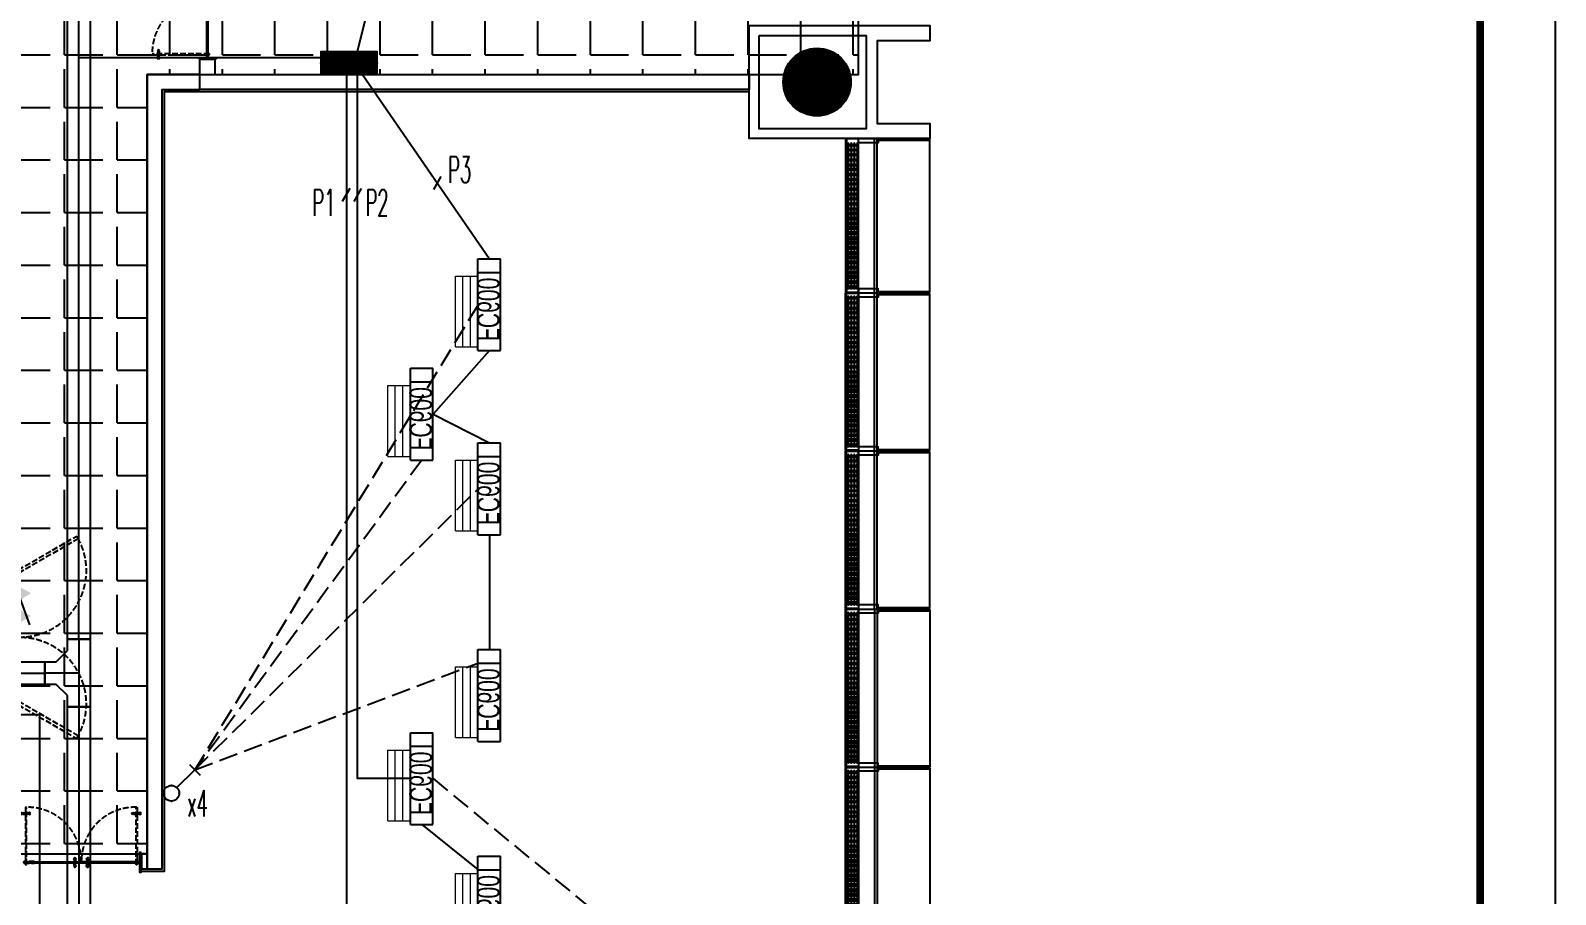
# Model space of a CAD drawing. Extents: x -284868 to 304789, y -137694 to 137894.
# Drawn here: x -52207 to -31947, y -12034 to -558 of the extents above; entities that cross this region are included whole.
import ezdxf
from ezdxf.enums import TextEntityAlignment as Align

# ---------------------------------------------------------------- set-up
doc = ezdxf.new("R2010")
doc.units = 0
doc.linetypes.add('DASH', pattern=[0.35, 0.25, -0.1])
doc.linetypes.add('DOTE', pattern=[2.42, 2, -0.2, 0.02, -0.2])
doc.layers.get('0').update_dxf_attribs({"linetype": 'CONTINUOUS'})
for name, color, linetype in [('0-墙', 4, 'CONTINUOUS'), ('0-建筑外轮廓', 8, 'CONTINUOUS'), ('0-建筑柱体', 251, 'CONTINUOUS'), ('0-消防栓(给排水)', 9, 'CONTINUOUS'), ('0-窗', 11, 'CONTINUOUS'), ('0-非设计区域', 251, 'CONTINUOUS'), ('CABLETRAY', 4, 'CONTINUOUS'), ('CABLETRAY_DOTE', 5, 'DASH'), ('EQUIP-照明', 3, 'CONTINUOUS'), ('EQUIP-箱柜', 3, 'CONTINUOUS'), ('F-地漏', 8, 'CONTINUOUS'), ('M-EQ-AC', 1, 'CONTINUOUS'), ('P-完成面', 42, 'CONTINUOUS'), ('P-门扇', 6, 'CONTINUOUS'), ('TEL_TITLE', 7, 'CONTINUOUS'), ('TEXT_照明_回路标注', 41, 'CONTINUOUS'), ('WIRE-广播线', 220, 'DOTE'), ('WIRE-照明', 130, 'CONTINUOUS')]:
    doc.layers.add(name, color=color, linetype=linetype)
doc.layers.add('M-D-AC-DF', color=2, linetype='CONTINUOUS', lineweight=20)
doc.styles.add('_TEL_DIM', font='SIMPLEX', dxfattribs={"width": 0.8, "height": 3.5, "bigfont": 'HZTXT'})
doc.styles.add('HZ_e', font='simplex.shx', dxfattribs={"width": 0.8, "bigfont": 'hztxt.shx'})
doc.styles.add('L1', font='haiwenrs.shx', dxfattribs={"width": 0.7, "bigfont": 'haiwenhz.shx'})
doc.styles.get("Standard").update_dxf_attribs({"font": 'GBENOR', "bigfont": 'GBCBIG'})

# ---------------------------------------------------------------- blocks, each defined once
blk = doc.blocks.new('_YZH')
at = {"const_width": 0.5}
blk.add_lwpolyline([(-0.25, 0, 1), (0.25, 0, 1)], format="xyb", close=True, dxfattribs=at)
at = {"color": 4}
blk.add_circle((0, 0), 0.5, dxfattribs=at)
blk = doc.blocks.new('sgASGHHHH')
at = {"xscale": 900, "yscale": 900, "zscale": 900}
blk.add_blockref('_YZH', (-83446, -903674), dxfattribs=at)
blk = doc.blocks.new('A$C3B8026B3')
for p, q in [((38450, 31455), (38450, 33395)), ((38450, 29355), (38450, 31345)), ((38450, 27255), (38450, 29245)), ((38450, 27145), (38450, 25155)), ((38450, 25045), (38450, 23055))]:
    blk.add_line(p, q)
for points in [[(38712, 33450), (38712, 33395), (38450, 33395), (38450, 33450)], [(38712, 31400), (38712, 31455), (38450, 31455), (38450, 31400)], [(38712, 31400), (38712, 31345), (38450, 31345), (38450, 31400)], [(38712, 29300), (38712, 29355), (38450, 29355), (38450, 29300)], [(38712, 29300), (38712, 29245), (38450, 29245), (38450, 29300)], [(38712, 27200), (38712, 27255), (38450, 27255), (38450, 27200)], [(38712, 27200), (38712, 27145), (38450, 27145), (38450, 27200)], [(38712, 25100), (38712, 25155), (38450, 25155), (38450, 25100)], [(38712, 25100), (38712, 25045), (38450, 25045), (38450, 25100)]]:
    blk.add_lwpolyline(points, close=True)
for points in [[(38662, 31400), (38662, 33450)], [(38700, 31400), (38700, 33450)], [(39400, 31406), (39400, 33444)], [(38662, 29300), (38662, 31400)], [(38700, 29300), (38700, 31400)], [(39400, 29306), (39400, 31394)], [(38662, 27200), (38662, 29300)], [(38700, 27200), (38700, 29300)], [(39400, 27206), (39400, 29294)], [(38662, 27200), (38662, 25100)], [(38700, 27200), (38700, 25100)], [(39400, 27194), (39400, 25106)], [(38662, 25100), (38662, 23000)], [(38700, 25100), (38700, 23000)], [(39400, 25094), (39400, 23006)]]:
    blk.add_lwpolyline(points)
at = {"elevation": 0}
for points in [[(39400, 33444), (38712, 33444), (38712, 33429), (39400, 33429)], [(39400, 31406), (38712, 31406), (38712, 31420), (39400, 31420)], [(39400, 31394), (38712, 31394), (38712, 31379), (39400, 31379)], [(39400, 29306), (38712, 29306), (38712, 29320), (39400, 29320)], [(39400, 29294), (38712, 29294), (38712, 29279), (39400, 29279)], [(39400, 27206), (38712, 27206), (38712, 27220), (39400, 27220)], [(39400, 27194), (38712, 27194), (38712, 27179), (39400, 27179)], [(39400, 25106), (38712, 25106), (38712, 25120), (39400, 25120)], [(39400, 25094), (38712, 25094), (38712, 25079), (39400, 25079)]]:
    blk.add_lwpolyline(points, dxfattribs=at)
blk = doc.blocks.new('A$C770634BF')
at = {"layer": '0-建筑外轮廓', "color": 42}
blk.add_lwpolyline([(35350, -17950), (37750, -17950), (37750, -18150), (37050, -18150), (37050, -19250), (37750, -19250), (37750, -19450), (35350, -19450)], close=True, dxfattribs=at)
at = {"layer": '0-建筑外轮廓', "color": 251}
blk.add_lwpolyline([(35480, -18080), (36900, -18080), (36900, -19320), (35480, -19320)], close=True, dxfattribs=at)
blk = doc.blocks.new('LT-BLK-20221201170113', base_point=(81437, -6379))
for p, q in [((79349, -6219, 0), (81437, -6219)), ((79349, -6221, 0), (81437, -6221))]:
    blk.add_line(p, q)
blk.add_lwpolyline([(79349, -6208), (81437, -6208), (81437, -6379), (79349, -6379)], close=True)
for points in [[(79403, -6235), (79433, -6235, -1), (79433, -6255), (79403, -6255, -0.999999)], [(79403, -6274), (79433, -6274, -1), (79433, -6294), (79403, -6294, -0.999999)], [(79468, -6235), (79498, -6235, -1), (79498, -6255), (79468, -6255, -0.999999)], [(79468, -6274), (79498, -6274, -1), (79498, -6294), (79468, -6294, -0.999999)], [(79533, -6235), (79563, -6235, -1), (79563, -6255), (79533, -6255, -0.999999)], [(79533, -6274), (79563, -6274, -1), (79563, -6294), (79533, -6294, -0.999999)], [(79598, -6235), (79628, -6235, -1), (79628, -6255), (79598, -6255, -0.999999)], [(79598, -6274), (79628, -6274, -1), (79628, -6294), (79598, -6294, -0.999999)], [(79663, -6235), (79693, -6235, -1), (79693, -6255), (79663, -6255, -0.999999)], [(79663, -6274), (79693, -6274, -1), (79693, -6294), (79663, -6294, -0.999999)], [(79728, -6235), (79758, -6235, -1), (79758, -6255), (79728, -6255, -0.999999)], [(79728, -6274), (79758, -6274, -1), (79758, -6294), (79728, -6294, -0.999999)], [(79793, -6235), (79823, -6235, -1), (79823, -6255), (79793, -6255, -0.999999)], [(79793, -6274), (79823, -6274, -1), (79823, -6294), (79793, -6294, -0.999999)], [(79858, -6235), (79888, -6235, -1), (79888, -6255), (79858, -6255, -0.999999)], [(79858, -6274), (79888, -6274, -1), (79888, -6294), (79858, -6294, -0.999999)], [(79923, -6235), (79953, -6235, -1), (79953, -6255), (79923, -6255, -0.999999)], [(79923, -6274), (79953, -6274, -1), (79953, -6294), (79923, -6294, -0.999999)], [(79988, -6235), (80018, -6235, -1), (80018, -6255), (79988, -6255, -0.999999)], [(79988, -6274), (80018, -6274, -1), (80018, -6294), (79988, -6294, -0.999999)], [(80053, -6235), (80083, -6235, -1), (80083, -6255), (80053, -6255, -0.999999)], [(80053, -6274), (80083, -6274, -1), (80083, -6294), (80053, -6294, -0.999999)], [(80118, -6235), (80148, -6235, -1), (80148, -6255), (80118, -6255, -0.999999)], [(80118, -6274), (80148, -6274, -1), (80148, -6294), (80118, -6294, -0.999999)], [(80183, -6235), (80213, -6235, -1), (80213, -6255), (80183, -6255, -0.999999)], [(80183, -6274), (80213, -6274, -1), (80213, -6294), (80183, -6294, -0.999999)], [(80248, -6235), (80278, -6235, -1), (80278, -6255), (80248, -6255, -0.999999)], [(80248, -6274), (80278, -6274, -1), (80278, -6294), (80248, -6294, -0.999999)], [(80313, -6235), (80343, -6235, -1), (80343, -6255), (80313, -6255, -0.999999)], [(80313, -6274), (80343, -6274, -1), (80343, -6294), (80313, -6294, -0.999999)], [(80408, -6235), (80378, -6235, 1), (80378, -6255), (80408, -6255, 0.999999)], [(80408, -6274), (80378, -6274, 1), (80378, -6294), (80408, -6294, 0.999999)], [(80473, -6235), (80443, -6235, 1), (80443, -6255), (80473, -6255, 0.999999)], [(80473, -6274), (80443, -6274, 1), (80443, -6294), (80473, -6294, 0.999999)], [(80538, -6235), (80508, -6235, 1), (80508, -6255), (80538, -6255, 0.999999)], [(80538, -6274), (80508, -6274, 1), (80508, -6294), (80538, -6294, 0.999999)], [(80603, -6235), (80573, -6235, 1), (80573, -6255), (80603, -6255, 0.999999)], [(80603, -6274), (80573, -6274, 1), (80573, -6294), (80603, -6294, 0.999999)], [(80668, -6235), (80638, -6235, 1), (80638, -6255), (80668, -6255, 0.999999)], [(80668, -6274), (80638, -6274, 1), (80638, -6294), (80668, -6294, 0.999999)], [(80733, -6235), (80703, -6235, 1), (80703, -6255), (80733, -6255, 0.999999)], [(80733, -6274), (80703, -6274, 1), (80703, -6294), (80733, -6294, 0.999999)], [(80798, -6235), (80768, -6235, 1), (80768, -6255), (80798, -6255, 0.999999)], [(80798, -6274), (80768, -6274, 1), (80768, -6294), (80798, -6294, 0.999999)], [(80863, -6235), (80833, -6235, 1), (80833, -6255), (80863, -6255, 0.999999)], [(80863, -6274), (80833, -6274, 1), (80833, -6294), (80863, -6294, 0.999999)], [(80928, -6235), (80898, -6235, 1), (80898, -6255), (80928, -6255, 0.999999)], [(80928, -6274), (80898, -6274, 1), (80898, -6294), (80928, -6294, 0.999999)], [(80993, -6235), (80963, -6235, 1), (80963, -6255), (80993, -6255, 0.999999)], [(80993, -6274), (80963, -6274, 1), (80963, -6294), (80993, -6294, 0.999999)], [(81058, -6235), (81028, -6235, 1), (81028, -6255), (81058, -6255, 0.999999)], [(81058, -6274), (81028, -6274, 1), (81028, -6294), (81058, -6294, 0.999999)], [(81123, -6235), (81093, -6235, 1), (81093, -6255), (81123, -6255, 0.999999)], [(81123, -6274), (81093, -6274, 1), (81093, -6294), (81123, -6294, 0.999999)], [(81188, -6235), (81158, -6235, 1), (81158, -6255), (81188, -6255, 0.999999)], [(81188, -6274), (81158, -6274, 1), (81158, -6294), (81188, -6294, 0.999999)], [(81253, -6235), (81223, -6235, 1), (81223, -6255), (81253, -6255, 0.999999)], [(81253, -6274), (81223, -6274, 1), (81223, -6294), (81253, -6294, 0.999999)], [(81318, -6235), (81288, -6235, 1), (81288, -6255), (81318, -6255, 0.999999)], [(81318, -6274), (81288, -6274, 1), (81288, -6294), (81318, -6294, 0.999999)], [(81383, -6235), (81353, -6235, 1), (81353, -6255), (81383, -6255, 0.999999)], [(81383, -6274), (81353, -6274, 1), (81353, -6294), (81383, -6294, 0.999999)], [(79403, -6314), (79433, -6314, -1), (79433, -6334), (79403, -6334, -0.999999)], [(79403, -6353), (79433, -6353, -1), (79433, -6373), (79403, -6373, -0.999999)], [(79468, -6314), (79498, -6314, -1), (79498, -6334), (79468, -6334, -0.999999)], [(79468, -6353), (79498, -6353, -1), (79498, -6373), (79468, -6373, -0.999999)], [(79533, -6314), (79563, -6314, -1), (79563, -6334), (79533, -6334, -0.999999)], [(79533, -6353), (79563, -6353, -1), (79563, -6373), (79533, -6373, -0.999999)], [(79598, -6314), (79628, -6314, -1), (79628, -6334), (79598, -6334, -0.999999)], [(79598, -6353), (79628, -6353, -1), (79628, -6373), (79598, -6373, -0.999999)], [(79663, -6314), (79693, -6314, -1), (79693, -6334), (79663, -6334, -0.999999)], [(79663, -6353), (79693, -6353, -1), (79693, -6373), (79663, -6373, -0.999999)], [(79728, -6314), (79758, -6314, -1), (79758, -6334), (79728, -6334, -0.999999)], [(79728, -6353), (79758, -6353, -1), (79758, -6373), (79728, -6373, -0.999999)], [(79793, -6314), (79823, -6314, -1), (79823, -6334), (79793, -6334, -0.999999)], [(79793, -6353), (79823, -6353, -1), (79823, -6373), (79793, -6373, -0.999999)], [(79858, -6314), (79888, -6314, -1), (79888, -6334), (79858, -6334, -0.999999)], [(79858, -6353), (79888, -6353, -1), (79888, -6373), (79858, -6373, -0.999999)], [(79923, -6314), (79953, -6314, -1), (79953, -6334), (79923, -6334, -0.999999)], [(79923, -6353), (79953, -6353, -1), (79953, -6373), (79923, -6373, -0.999999)], [(79988, -6314), (80018, -6314, -1), (80018, -6334), (79988, -6334, -0.999999)], [(79988, -6353), (80018, -6353, -1), (80018, -6373), (79988, -6373, -0.999999)], [(80053, -6314), (80083, -6314, -1), (80083, -6334), (80053, -6334, -0.999999)], [(80053, -6353), (80083, -6353, -1), (80083, -6373), (80053, -6373, -0.999999)], [(80118, -6314), (80148, -6314, -1), (80148, -6334), (80118, -6334, -0.999999)], [(80118, -6353), (80148, -6353, -1), (80148, -6373), (80118, -6373, -0.999999)], [(80183, -6314), (80213, -6314, -1), (80213, -6334), (80183, -6334, -0.999999)], [(80183, -6353), (80213, -6353, -1), (80213, -6373), (80183, -6373, -0.999999)], [(80248, -6314), (80278, -6314, -1), (80278, -6334), (80248, -6334, -0.999999)], [(80248, -6353), (80278, -6353, -1), (80278, -6373), (80248, -6373, -0.999999)], [(80313, -6314), (80343, -6314, -1), (80343, -6334), (80313, -6334, -0.999999)], [(80313, -6353), (80343, -6353, -1), (80343, -6373), (80313, -6373, -0.999999)], [(80408, -6314), (80378, -6314, 1), (80378, -6334), (80408, -6334, 0.999999)], [(80408, -6353), (80378, -6353, 1), (80378, -6373), (80408, -6373, 0.999999)], [(80473, -6314), (80443, -6314, 1), (80443, -6334), (80473, -6334, 0.999999)], [(80473, -6353), (80443, -6353, 1), (80443, -6373), (80473, -6373, 0.999999)], [(80538, -6314), (80508, -6314, 1), (80508, -6334), (80538, -6334, 0.999999)], [(80538, -6353), (80508, -6353, 1), (80508, -6373), (80538, -6373, 0.999999)], [(80603, -6314), (80573, -6314, 1), (80573, -6334), (80603, -6334, 0.999999)], [(80603, -6353), (80573, -6353, 1), (80573, -6373), (80603, -6373, 0.999999)], [(80668, -6314), (80638, -6314, 1), (80638, -6334), (80668, -6334, 0.999999)], [(80668, -6353), (80638, -6353, 1), (80638, -6373), (80668, -6373, 0.999999)], [(80733, -6314), (80703, -6314, 1), (80703, -6334), (80733, -6334, 0.999999)], [(80733, -6353), (80703, -6353, 1), (80703, -6373), (80733, -6373, 0.999999)], [(80798, -6314), (80768, -6314, 1), (80768, -6334), (80798, -6334, 0.999999)], [(80798, -6353), (80768, -6353, 1), (80768, -6373), (80798, -6373, 0.999999)], [(80863, -6314), (80833, -6314, 1), (80833, -6334), (80863, -6334, 0.999999)], [(80863, -6353), (80833, -6353, 1), (80833, -6373), (80863, -6373, 0.999999)], [(80928, -6314), (80898, -6314, 1), (80898, -6334), (80928, -6334, 0.999999)], [(80928, -6353), (80898, -6353, 1), (80898, -6373), (80928, -6373, 0.999999)], [(80993, -6314), (80963, -6314, 1), (80963, -6334), (80993, -6334, 0.999999)], [(80993, -6353), (80963, -6353, 1), (80963, -6373), (80993, -6373, 0.999999)], [(81058, -6314), (81028, -6314, 1), (81028, -6334), (81058, -6334, 0.999999)], [(81058, -6353), (81028, -6353, 1), (81028, -6373), (81058, -6373, 0.999999)], [(81123, -6314), (81093, -6314, 1), (81093, -6334), (81123, -6334, 0.999999)], [(81123, -6353), (81093, -6353, 1), (81093, -6373), (81123, -6373, 0.999999)], [(81188, -6314), (81158, -6314, 1), (81158, -6334), (81188, -6334, 0.999999)], [(81188, -6353), (81158, -6353, 1), (81158, -6373), (81188, -6373, 0.999999)], [(81253, -6314), (81223, -6314, 1), (81223, -6334), (81253, -6334, 0.999999)], [(81253, -6353), (81223, -6353, 1), (81223, -6373), (81253, -6373, 0.999999)], [(81318, -6314), (81288, -6314, 1), (81288, -6334), (81318, -6334, 0.999999)], [(81318, -6353), (81288, -6353, 1), (81288, -6373), (81318, -6373, 0.999999)], [(81383, -6314), (81353, -6314, 1), (81353, -6334), (81383, -6334, 0.999999)], [(81383, -6353), (81353, -6353, 1), (81353, -6373), (81383, -6373, 0.999999)]]:
    blk.add_lwpolyline(points, format="xyb", close=True)
blk = doc.blocks.new('A$C678165FB')
for p, q in [((540, 31794, 0), (540, 29756)), ((543, 31794, 0), (543, 29756))]:
    blk.add_line(p, q)
blk.add_lwpolyline([(530, 19300), (530, 31800)])
blk.add_lwpolyline([(530, 31794), (530, 29756), (700, 29756), (700, 31794)], close=True)
for points in [[(557, 31725), (557, 31695, 1), (577, 31695), (577, 31725, 0.999999)], [(557, 31660), (557, 31630, 1), (577, 31630), (577, 31660, 0.999999)], [(557, 31595), (557, 31565, 1), (577, 31565), (577, 31595, 0.999999)], [(596, 31725), (596, 31695, 1), (616, 31695), (616, 31725, 0.999999)], [(596, 31660), (596, 31630, 1), (616, 31630), (616, 31660, 0.999999)], [(596, 31595), (596, 31565, 1), (616, 31565), (616, 31595, 0.999999)], [(636, 31725), (636, 31695, 1), (656, 31695), (656, 31725, 0.999999)], [(636, 31660), (636, 31630, 1), (656, 31630), (656, 31660, 0.999999)], [(636, 31595), (636, 31565, 1), (656, 31565), (656, 31595, 0.999999)], [(675, 31725), (675, 31695, 1), (695, 31695), (695, 31725, 0.999999)], [(675, 31660), (675, 31630, 1), (695, 31630), (695, 31660, 0.999999)], [(675, 31595), (675, 31565, 1), (695, 31565), (695, 31595, 0.999999)], [(557, 31530), (557, 31500, 1), (577, 31500), (577, 31530, 0.999999)], [(557, 31465), (557, 31435, 1), (577, 31435), (577, 31465, 0.999999)], [(557, 31400), (557, 31370, 1), (577, 31370), (577, 31400, 0.999999)], [(596, 31530), (596, 31500, 1), (616, 31500), (616, 31530, 0.999999)], [(596, 31465), (596, 31435, 1), (616, 31435), (616, 31465, 0.999999)], [(596, 31400), (596, 31370, 1), (616, 31370), (616, 31400, 0.999999)], [(636, 31530), (636, 31500, 1), (656, 31500), (656, 31530, 0.999999)], [(636, 31465), (636, 31435, 1), (656, 31435), (656, 31465, 0.999999)], [(636, 31400), (636, 31370, 1), (656, 31370), (656, 31400, 0.999999)], [(675, 31530), (675, 31500, 1), (695, 31500), (695, 31530, 0.999999)], [(675, 31465), (675, 31435, 1), (695, 31435), (695, 31465, 0.999999)], [(675, 31400), (675, 31370, 1), (695, 31370), (695, 31400, 0.999999)], [(557, 31335), (557, 31305, 1), (577, 31305), (577, 31335, 0.999999)], [(557, 31270), (557, 31240, 1), (577, 31240), (577, 31270, 0.999999)], [(557, 31205), (557, 31175, 1), (577, 31175), (577, 31205, 0.999999)], [(596, 31335), (596, 31305, 1), (616, 31305), (616, 31335, 0.999999)], [(596, 31270), (596, 31240, 1), (616, 31240), (616, 31270, 0.999999)], [(596, 31205), (596, 31175, 1), (616, 31175), (616, 31205, 0.999999)], [(636, 31335), (636, 31305, 1), (656, 31305), (656, 31335, 0.999999)], [(636, 31270), (636, 31240, 1), (656, 31240), (656, 31270, 0.999999)], [(636, 31205), (636, 31175, 1), (656, 31175), (656, 31205, 0.999999)], [(675, 31335), (675, 31305, 1), (695, 31305), (695, 31335, 0.999999)], [(675, 31270), (675, 31240, 1), (695, 31240), (695, 31270, 0.999999)], [(675, 31205), (675, 31175, 1), (695, 31175), (695, 31205, 0.999999)], [(557, 31140), (557, 31110, 1), (577, 31110), (577, 31140, 0.999999)], [(557, 31075), (557, 31045, 1), (577, 31045), (577, 31075, 0.999999)], [(557, 31010), (557, 30980, 1), (577, 30980), (577, 31010, 0.999999)], [(596, 31140), (596, 31110, 1), (616, 31110), (616, 31140, 0.999999)], [(596, 31075), (596, 31045, 1), (616, 31045), (616, 31075, 0.999999)], [(596, 31010), (596, 30980, 1), (616, 30980), (616, 31010, 0.999999)], [(636, 31140), (636, 31110, 1), (656, 31110), (656, 31140, 0.999999)], [(636, 31075), (636, 31045, 1), (656, 31045), (656, 31075, 0.999999)], [(636, 31010), (636, 30980, 1), (656, 30980), (656, 31010, 0.999999)], [(675, 31140), (675, 31110, 1), (695, 31110), (695, 31140, 0.999999)], [(675, 31075), (675, 31045, 1), (695, 31045), (695, 31075, 0.999999)], [(675, 31010), (675, 30980, 1), (695, 30980), (695, 31010, 0.999999)], [(557, 30945), (557, 30915, 1), (577, 30915), (577, 30945, 0.999999)], [(557, 30880), (557, 30850, 1), (577, 30850), (577, 30880, 0.999999)], [(557, 30785), (557, 30815, -1), (577, 30815), (577, 30785, -0.999999)], [(596, 30945), (596, 30915, 1), (616, 30915), (616, 30945, 0.999999)], [(596, 30880), (596, 30850, 1), (616, 30850), (616, 30880, 0.999999)], [(596, 30785), (596, 30815, -1), (616, 30815), (616, 30785, -0.999999)], [(636, 30945), (636, 30915, 1), (656, 30915), (656, 30945, 0.999999)], [(636, 30880), (636, 30850, 1), (656, 30850), (656, 30880, 0.999999)], [(636, 30785), (636, 30815, -1), (656, 30815), (656, 30785, -0.999999)], [(675, 30945), (675, 30915, 1), (695, 30915), (695, 30945, 0.999999)], [(675, 30880), (675, 30850, 1), (695, 30850), (695, 30880, 0.999999)], [(675, 30785), (675, 30815, -1), (695, 30815), (695, 30785, -0.999999)], [(557, 30720), (557, 30750, -1), (577, 30750), (577, 30720, -0.999999)], [(557, 30655), (557, 30685, -1), (577, 30685), (577, 30655, -0.999999)], [(557, 30590), (557, 30620, -1), (577, 30620), (577, 30590, -0.999999)], [(596, 30720), (596, 30750, -1), (616, 30750), (616, 30720, -0.999999)], [(596, 30655), (596, 30685, -1), (616, 30685), (616, 30655, -0.999999)], [(596, 30590), (596, 30620, -1), (616, 30620), (616, 30590, -0.999999)], [(636, 30720), (636, 30750, -1), (656, 30750), (656, 30720, -0.999999)], [(636, 30655), (636, 30685, -1), (656, 30685), (656, 30655, -0.999999)], [(636, 30590), (636, 30620, -1), (656, 30620), (656, 30590, -0.999999)], [(675, 30720), (675, 30750, -1), (695, 30750), (695, 30720, -0.999999)], [(675, 30655), (675, 30685, -1), (695, 30685), (695, 30655, -0.999999)], [(675, 30590), (675, 30620, -1), (695, 30620), (695, 30590, -0.999999)], [(557, 30525), (557, 30555, -1), (577, 30555), (577, 30525, -0.999999)], [(557, 30460), (557, 30490, -1), (577, 30490), (577, 30460, -0.999999)], [(557, 30395), (557, 30425, -1), (577, 30425), (577, 30395, -0.999999)], [(596, 30525), (596, 30555, -1), (616, 30555), (616, 30525, -0.999999)], [(596, 30460), (596, 30490, -1), (616, 30490), (616, 30460, -0.999999)], [(596, 30395), (596, 30425, -1), (616, 30425), (616, 30395, -0.999999)], [(636, 30525), (636, 30555, -1), (656, 30555), (656, 30525, -0.999999)], [(636, 30460), (636, 30490, -1), (656, 30490), (656, 30460, -0.999999)], [(636, 30395), (636, 30425, -1), (656, 30425), (656, 30395, -0.999999)], [(675, 30525), (675, 30555, -1), (695, 30555), (695, 30525, -0.999999)], [(675, 30460), (675, 30490, -1), (695, 30490), (695, 30460, -0.999999)], [(675, 30395), (675, 30425, -1), (695, 30425), (695, 30395, -0.999999)], [(557, 30330), (557, 30360, -1), (577, 30360), (577, 30330, -0.999999)], [(557, 30265), (557, 30295, -1), (577, 30295), (577, 30265, -0.999999)], [(557, 30200), (557, 30230, -1), (577, 30230), (577, 30200, -0.999999)], [(596, 30330), (596, 30360, -1), (616, 30360), (616, 30330, -0.999999)], [(596, 30265), (596, 30295, -1), (616, 30295), (616, 30265, -0.999999)], [(596, 30200), (596, 30230, -1), (616, 30230), (616, 30200, -0.999999)], [(636, 30330), (636, 30360, -1), (656, 30360), (656, 30330, -0.999999)], [(636, 30265), (636, 30295, -1), (656, 30295), (656, 30265, -0.999999)], [(636, 30200), (636, 30230, -1), (656, 30230), (656, 30200, -0.999999)], [(675, 30330), (675, 30360, -1), (695, 30360), (695, 30330, -0.999999)], [(675, 30265), (675, 30295, -1), (695, 30295), (695, 30265, -0.999999)], [(675, 30200), (675, 30230, -1), (695, 30230), (695, 30200, -0.999999)], [(557, 30135), (557, 30165, -1), (577, 30165), (577, 30135, -0.999999)], [(557, 30070), (557, 30100, -1), (577, 30100), (577, 30070, -0.999999)], [(557, 30005), (557, 30035, -1), (577, 30035), (577, 30005, -0.999999)], [(596, 30135), (596, 30165, -1), (616, 30165), (616, 30135, -0.999999)], [(596, 30070), (596, 30100, -1), (616, 30100), (616, 30070, -0.999999)], [(596, 30005), (596, 30035, -1), (616, 30035), (616, 30005, -0.999999)], [(636, 30135), (636, 30165, -1), (656, 30165), (656, 30135, -0.999999)], [(636, 30070), (636, 30100, -1), (656, 30100), (656, 30070, -0.999999)], [(636, 30005), (636, 30035, -1), (656, 30035), (656, 30005, -0.999999)], [(675, 30135), (675, 30165, -1), (695, 30165), (695, 30135, -0.999999)], [(675, 30070), (675, 30100, -1), (695, 30100), (695, 30070, -0.999999)], [(675, 30005), (675, 30035, -1), (695, 30035), (695, 30005, -0.999999)], [(557, 29940), (557, 29970, -1), (577, 29970), (577, 29940, -0.999999)], [(557, 29875), (557, 29905, -1), (577, 29905), (577, 29875, -0.999999)], [(557, 29810), (557, 29840, -1), (577, 29840), (577, 29810, -0.999999)], [(596, 29940), (596, 29970, -1), (616, 29970), (616, 29940, -0.999999)], [(596, 29875), (596, 29905, -1), (616, 29905), (616, 29875, -0.999999)], [(596, 29810), (596, 29840, -1), (616, 29840), (616, 29810, -0.999999)], [(636, 29940), (636, 29970, -1), (656, 29970), (656, 29940, -0.999999)], [(636, 29875), (636, 29905, -1), (656, 29905), (656, 29875, -0.999999)], [(636, 29810), (636, 29840, -1), (656, 29840), (656, 29810, -0.999999)], [(675, 29940), (675, 29970, -1), (695, 29970), (695, 29940, -0.999999)], [(675, 29875), (675, 29905, -1), (695, 29905), (695, 29875, -0.999999)], [(675, 29810), (675, 29840, -1), (695, 29840), (695, 29810, -0.999999)]]:
    blk.add_lwpolyline(points, format="xyb", close=True)
at = {"rotation": 90}
for p in [(700, 29744), (700, 27644), (700, 25544), (700, 23444)]:
    blk.add_blockref('LT-BLK-20221201170113', p, dxfattribs=at)
blk = doc.blocks.new('A$C5B4E3DF6')
for p, q in [((0, 240), (-659, 477)), ((-700, 0), (-700, 240)), ((0, 0), (-700, 240)), ((-700, 240), (0, 240)), ((0, 240), (0, 0)), ((0, 0), (-700, 0))]:
    blk.add_line(p, q)
for points in [[(-700, 240), (-541, 498), (-398, 240)], [(-398, 240), (-239, 498), (-96, 240)], [(-700, 0), (-700, 240), (0, 0)]]:
    blk.add_solid(points)
blk = doc.blocks.new('A$C3F6147FC')
at = {"xscale": -1, "rotation": 270}
blk.add_blockref('A$C5B4E3DF6', (14660, 7600), dxfattribs=at)
blk = doc.blocks.new('A$C7B347943')
at = {"layer": 'P-门扇', "color": 251, "linetype": 'DASH', "ltscale": 300}
for p, q in [((-10, 0), (10, 0)), ((0, -10), (0, 10))]:
    blk.add_line(p, q, dxfattribs=at)
blk.add_lwpolyline([(114, -12), (114, 12), (-30, 12), (-30, -12)], close=True, dxfattribs=at)
at = {"layer": 'P-门扇', "color": 6, "linetype": 'DASH', "ltscale": 300}
blk.add_circle((0, 0), 6, dxfattribs=at)
blk = doc.blocks.new('A$C21f4e1ae')
at = {"layer": 'P-门扇', "color": 251, "linetype": 'DASH', "ltscale": 300}
for p, q in [((-775, 1), (-775, -34)), ((-755, 1), (-755, -34)), ((-775, -81), (-775, -46)), ((-755, -81), (-755, -46)), ((-775, -1469), (-775, -1504)), ((-775, -1551), (-775, -1516)), ((-755, -1469), (-755, -1504)), ((-755, -1551), (-755, -1516))]:
    blk.add_line(p, q, dxfattribs=at)
at = {"layer": 'P-门扇', "color": 8}
for p, q in [((-120, -10), (-120, -773)), ((-110, -10), (-110, -773)), ((-120, -1540), (-120, -778)), ((-110, -1540), (-110, -778))]:
    blk.add_line(p, q, dxfattribs=at)
at = {"layer": 'P-门扇', "color": 251}
for p, q in [((-156, -680), (-121, -680)), ((-156, -700), (-121, -700)), ((-74, -680), (-109, -680)), ((-74, -700), (-109, -700)), ((-156, -850), (-121, -850)), ((-156, -870), (-121, -870)), ((-74, -850), (-109, -850)), ((-74, -870), (-109, -870))]:
    blk.add_line(p, q, dxfattribs=at)
at = {"layer": 'P-门扇', "color": 251, "linetype": 'DASH', "ltscale": 300}
for points in [[(-748, 8), (-765, 26), (-783, 8), (-765, -9)], [(-752, 8), (-765, 22), (-779, 8), (-765, -5)], [(-848, -35), (-846, -34), (-86, -34), (-85, -35), (-85, -45), (-86, -46), (-846, -46), (-848, -45)], [(-748, -89), (-765, -106), (-783, -89), (-765, -71)], [(-752, -89), (-765, -102), (-779, -89), (-765, -75)], [(-848, -1515), (-846, -1516), (-86, -1516), (-85, -1515), (-85, -1505), (-86, -1504), (-846, -1504), (-848, -1505)], [(-748, -1461), (-765, -1444), (-783, -1461), (-765, -1479)], [(-748, -1558), (-765, -1576), (-783, -1558), (-765, -1541)], [(-752, -1461), (-765, -1448), (-779, -1461), (-765, -1475)], [(-752, -1558), (-765, -1572), (-779, -1558), (-765, -1545)]]:
    blk.add_lwpolyline(points, close=True, dxfattribs=at)
at = {"layer": 'P-门扇'}
for points in [[(-110, -773), (-109, -772), (-109, -11), (-110, -10), (-120, -10), (-121, -11), (-121, -772), (-120, -773)], [(-110, -778), (-109, -779), (-109, -1539), (-110, -1540), (-120, -1540), (-121, -1539), (-121, -779), (-120, -778)]]:
    blk.add_lwpolyline(points, close=True, dxfattribs=at)
at = {"layer": 'P-门扇', "color": 251}
for points in [[(-164, -673), (-181, -690), (-164, -708), (-146, -690)], [(-164, -677), (-177, -690), (-164, -704), (-150, -690)], [(-66, -673), (-49, -690), (-66, -708), (-84, -690)], [(-66, -677), (-53, -690), (-66, -704), (-80, -690)], [(-164, -877), (-181, -860), (-164, -842), (-146, -860)], [(-164, -873), (-177, -860), (-164, -846), (-150, -860)], [(-66, -877), (-49, -860), (-66, -842), (-84, -860)], [(-66, -873), (-53, -860), (-66, -846), (-80, -860)]]:
    blk.add_lwpolyline(points, close=True, dxfattribs=at)
at = {"layer": 'P-门扇', "color": 251, "linetype": 'DASH', "ltscale": 300}
for centre, start, end in [((-134, -59), 178.681, 271.319), ((-134, -1491), 88.681, 181.319)]:
    blk.add_arc(centre, 714, start, end, dxfattribs=at)
at = {"layer": 'P-门扇', "extrusion": (0, 0, -1), "zscale": -1, "rotation": 270}
blk.add_blockref('A$C7B347943', (115, -40), dxfattribs=at)
at = {"layer": 'P-门扇', "rotation": 90.00000000000001}
blk.add_blockref('A$C7B347943', (-115, -1510), dxfattribs=at)
blk = doc.blocks.new('A$C2652ee14')
at = {"layer": 'P-完成面'}
for p, q in [((-200, 1600), (-200, 1595)), ((0, 1600), (0, 1595)), ((-200, 0), (-200, 5)), ((0, 0), (0, 5))]:
    blk.add_line(p, q, dxfattribs=at)
for points in [[(-215, 1595), (-215, 1575), (15, 1575), (15, 1595)], [(-215, 5), (-215, 25), (15, 25), (15, 5)]]:
    blk.add_lwpolyline(points, close=True, dxfattribs=at)
blk = doc.blocks.new('*X428')
at = {"color": 0}
for p, q in [((-250, 33), (-83, 200)), ((-250, 68), (-118, 200)), ((-250, 104), (-154, 200)), ((-250, 139), (-189, 200)), ((-250, 174), (-224, 200)), ((-247, 0), (-47, 200)), ((-212, 0), (-12, 200)), ((-177, 0), (23, 200)), ((-141, 0), (59, 200)), ((-106, 0), (94, 200)), ((-71, 0), (129, 200)), ((-35, 0), (165, 200)), ((0, 0), (200, 200)), ((35, 0), (235, 200)), ((71, 0), (250, 179)), ((106, 0), (250, 144)), ((141, 0), (250, 109)), ((177, 0), (250, 73)), ((212, 0), (250, 38)), ((247, 0), (250, 3))]:
    blk.add_line(p, q, dxfattribs=at)
blk = doc.blocks.new('$equip$00002943')
for p, q in [((-0.75, 0.6), (-0.75, 0)), ((0.75, 0.6), (-0.75, 0.6)), ((0.75, 0), (0.75, 0.6)), ((-0.75, 0), (0.75, 0))]:
    blk.add_line(p, q)
for points, const_width in [([(-0.75, 0.3), (0.75, 0.3)], 0.6), ([(-0.75, 0.6), (-0.75, 0), (0.75, 0), (0.75, 0.6), (-0.75, 0.6), (-0.75, 0)], 0.04)]:
    blk.add_lwpolyline(points, dxfattribs=dict(const_width=const_width))
for p in [(0, 0.6), (-0.75, 0.3), (0, 0), (0.75, 0.3)]:
    blk.add_point(p)
at = {"xscale": 0.00300000000061118, "yscale": 0.00300000000061118, "zscale": 0.00300000000061118}
blk.add_blockref('*X428', (0, 0), dxfattribs=at)
at = {"color": 7, "style": '_TEL_DIM', "flags": 1}
for tag in ['A', 'REMARK']:
    blk.add_attdef(tag, text='', height=0.00002, dxfattribs=at).set_placement((0, 0), align=Align.MIDDLE_CENTER)
blk = doc.blocks.new('A$C4DBE3E00')
at = {"layer": 'CABLETRAY'}
for p, q in [((-7723, 17916), (-7723, 18516)), ((-7723, 18516), (-7123, 18516)), ((-7123, 18216), (-7123, 18516)), ((-7123, 18516), (8943, 18516)), ((-7123, 18516), (-7123, 18216)), ((8943, 18516), (8943, 18216)), ((8943, 18516), (9543, 18516)), ((8943, 18216), (8943, 18516)), ((9543, 18516), (9543, 17916)), ((-7273, 18216), (-7423, 18066)), ((-7423, 18066), (-7423, 17916)), ((-7123, 18216), (-7273, 18216)), ((8943, 18216), (-7123, 18216)), ((9093, 18216), (8943, 18216)), ((9243, 18066), (9093, 18216)), ((9243, 17916), (9243, 18066)), ((-7423, 17916), (-7723, 17916)), ((-7723, -1375), (-7723, 17916)), ((-7723, 17916), (-7423, 17916)), ((-7423, 17916), (-7423, -1375)), ((9243, 17916), (9543, 17916)), ((9243, 2750), (9243, 17916)), ((9543, 17916), (9243, 17916)), ((9543, 17916), (9543, 2750)), ((9543, 2750), (9243, 2750)), ((9243, 2600), (9243, 2750)), ((9243, 2750), (9543, 2750)), ((9543, 2750), (9543, 1850)), ((8400, 2450), (8943, 2450)), ((8943, 2450), (8943, 2150)), ((8943, 2150), (8943, 2450)), ((8943, 2450), (9093, 2450)), ((9093, 2450), (9243, 2600)), ((8943, 2150), (8400, 2150)), ((9093, 2150), (8943, 2150)), ((9243, 2000), (9093, 2150)), ((9243, 1850), (9243, 2000)), ((9543, 1850), (9243, 1850)), ((9243, -1375), (9243, 1850)), ((9243, 1850), (9543, 1850)), ((9543, 1850), (9543, -1375)), ((-7723, -1975), (-7723, -1375)), ((-7723, -1375), (-7423, -1375)), ((-7423, -1375), (-7723, -1375)), ((-7423, -1375), (-7423, -1525)), ((9243, -1375), (9243, -1525)), ((9543, -1975), (9543, -1375)), ((-7423, -1525), (-7273, -1675)), ((9243, -1525), (9093, -1675)), ((-7273, -1675), (-7123, -1675)), ((-7123, -1975), (-7123, -1675)), ((-7123, -1675), (8943, -1675)), ((-7123, -1675), (-7123, -1975)), ((8943, -1675), (8943, -1975)), ((9093, -1675), (8943, -1675)), ((8943, -1675), (8943, -1975)), ((-7123, -1975), (-7723, -1975)), ((8943, -1975), (-7123, -1975)), ((8943, -1975), (9543, -1975))]:
    blk.add_line(p, q, dxfattribs=at)
at = {"layer": 'CABLETRAY_DOTE'}
for p, q in [((-7573, 17916), (-7573, 18366)), ((-7573, 18366), (-7123, 18366)), ((8943, 18366), (-7123, 18366)), ((8943, 18366), (9393, 18366)), ((9393, 18366), (9393, 17916)), ((-7573, 17916), (-7573, -1375)), ((9393, 2750), (9393, 17916)), ((9393, 2750), (9393, 1850)), ((8400, 2300), (8943, 2300)), ((9393, 2300), (8943, 2300)), ((9393, 1850), (9393, -1375)), ((-7573, -1825), (-7573, -1375)), ((9393, -1825), (9393, -1375)), ((-7123, -1825), (-7573, -1825)), ((-7123, -1825), (8943, -1825)), ((8943, -1825), (9393, -1825))]:
    blk.add_line(p, q, dxfattribs=at)
blk = doc.blocks.new('fc600')
at = {"layer": 'M-D-AC-DF'}
for p, q in [((136706, -1239516), (136706, -1239216)), ((137646, -1239516), (137646, -1239216)), ((136706, -1239516), (137646, -1239516))]:
    blk.add_line(p, q, dxfattribs=at)
at = {"layer": 'M-D-AC-DF', "linetype": 'DASH'}
for p, q in [((136706, -1239316), (137646, -1239316)), ((136706, -1239416), (137646, -1239416))]:
    blk.add_line(p, q, dxfattribs=at)
at = {"layer": 'M-EQ-AC'}
for p, q in [((136656, -1239216), (136656, -1238916)), ((136656, -1238916), (137876, -1238916)), ((137696, -1239216), (137696, -1238916)), ((137876, -1239216), (137876, -1238916)), ((136656, -1239216), (137876, -1239216))]:
    blk.add_line(p, q, dxfattribs=at)
at = {"layer": 'M-EQ-AC', "color": 3, "style": 'L1', "width": 0.7}
blk.add_text('FC600', height=300, dxfattribs=at).set_placement((136783, -1239229))
blk = doc.blocks.new('A$C24667FCE')
at = {"layer": 'M-EQ-AC', "extrusion": (0, 0, -1), "zscale": -1, "rotation": 90}
for p in [(-1245411, -129773, 0), (-1244513, -131227), (-1245411, -132218, 0), (-1245411, -134963, 0), (-1244513, -136068), (-1245411, -137708, 0)]:
    blk.add_blockref('fc600', p, dxfattribs=at)
blk = doc.blocks.new('$equip$00002327')
for p, q in [((0.147, 0.356), (0.625, 0.833)), ((0.484, 0.975), (0.766, 0.692))]:
    blk.add_line(p, q)
blk.add_circle((0, 0.208), 0.208)
for p in [(0, 0.417), (-0.208, 0.208), (0, 0), (0.208, 0.208)]:
    blk.add_point(p)
at = {"color": 7, "flags": 1}
blk.add_attdef('A', text='', height=0.00002, dxfattribs=at).set_placement((0, 0), align=Align.MIDDLE_CENTER)

msp = doc.modelspace()

# ---------------------------------------------------------------- hatches: boundary and pattern name
at = {"layer": '0-非设计区域', "ltscale": 3}
h = msp.add_hatch(dxfattribs=at)
h.set_pattern_fill('ANGLE', color=256, scale=100)
h.set_pattern_definition([(0, (-492507.45, 452446.1), (0, 698.5), [508, -190.5]), (90, (-492507.45, 452446.1), (-698.5, 4e-14), [508, -190.5])])
h.paths.add_polyline_path([(-66207, 19008), (-66207, 16857), (-64007, 16857), (-64007, 6107), (-52457, 6107), (-52457, -11493), (-50657, -11493), (-50657, -1140), (-41206, -1140), (-41206, 19008)])

# ---------------------------------------------------------------- linework, layer by layer
at = {"layer": '0-墙', "ltscale": 3}
for points in [[(-49957, -1340), (-49957, -940), (-49757, -940), (-49757, -1140), (-42657, -1140), (-42657, -1340)], [(-50657, -11693), (-50657, -11493), (-50732, -11493), (-50732, -11693)]]:
    msp.add_lwpolyline(points, close=True, dxfattribs=at)
msp.add_lwpolyline([(-49957, -1340), (-49957, -1140), (-50657, -1140), (-50657, -11693), (-50457, -11693), (-50457, -1340), (-49957, -1340)], dxfattribs=at)
at = {"layer": '0-非设计区域', "ltscale": 3}
msp.add_lwpolyline([(-66207, 19008), (-66207, 16857), (-64007, 16857), (-64007, 6107), (-52457, 6107), (-52457, -11493), (-50657, -11493), (-50657, -1140), (-41206, -1140), (-41206, 19008)], close=True, dxfattribs=at)
at = {"layer": 'P-完成面'}
for p, q in [((-50732, -11493), (-50737, -11493)), ((-50732, -11693), (-50737, -11693))]:
    msp.add_line(p, q, dxfattribs=at)
msp.add_lwpolyline([(-50737, -11723), (-50427, -11723), (-50427, -1370), (-42657, -1370)], dxfattribs=at)
msp.add_lwpolyline([(-50737, -11478), (-50757, -11478), (-50757, -11738), (-50737, -11738)], close=True, dxfattribs=at)
at = {"layer": 'P-门扇', "color": 251, "linetype": 'DASH', "ltscale": 300}
for points in [[(-52347, -7755), (-52367, -7721), (-51592, -7274), (-51572, -7308)], [(-52347, -9480), (-52367, -9515), (-51592, -9962), (-51572, -9927)]]:
    msp.add_lwpolyline(points, close=True, dxfattribs=at)
for centre, start, end in [((-52347, -7732), 268.7017, 31.2983), ((-52347, -9503), 328.7017, 91.2983)]:
    msp.add_arc(centre, 883, start, end, dxfattribs=at)
at = {"layer": 'TEL_TITLE'}
msp.add_lwpolyline([(-91347, -53598), (-31947, -53598), (-31947, 30502), (-91347, 30502)], close=True, dxfattribs=at)
at = {"layer": 'TEL_TITLE', "const_width": 100}
msp.add_lwpolyline([(-90347, -52598), (-32947, -52598), (-32947, 28002), (-90347, 28002)], close=True, dxfattribs=at)
at = {"layer": 'TEXT_照明_回路标注'}
for p, q in [((-47751, -378), (-47868, -840)), ((-46754, -2498), (-46854, -2670)), ((-47966, -2656, 0), (-48067, -2828, 0)), ((-47813, -2656), (-47913, -2828))]:
    msp.add_line(p, q, dxfattribs=at)
at = {"layer": 'WIRE-照明'}
for points in [[(-48268, -921), (-51564, -921)], [(-48009, -1140), (-48009, -17988), (-46261, -17988)], [(-47159, -10495), (-47863, -10495), (-47863, -1140)], [(-47797, -1140), (-46111, -3590)], [(-52082, -15755), (-52082, -9647), (-52974, -9647)], [(-47009, -11105), (-46261, -11705)]]:
    msp.add_lwpolyline(points, dxfattribs=at)
at = {"layer": 'WIRE-照明', "color": 6, "linetype": 'DASH', "ltscale": 1000, "elevation": 0}
msp.add_lwpolyline([(-46261, -4200), (-50022, -10377)], dxfattribs=at)
at = {"layer": 'WIRE-照明', "elevation": 0}
for points in [[(-46111, -4810), (-46859, -5654), (-46111, -6035)], [(-46111, -7255), (-46111, -8780)]]:
    msp.add_lwpolyline(points, dxfattribs=at)
at = {"layer": 'WIRE-照明', "color": 6, "linetype": 'DASH', "ltscale": 1000}
for points in [[(-47009, -6264), (-50022, -10377)], [(-50022, -10377), (-46261, -6645)], [(-50022, -10377), (-46261, -8960)], [(-46859, -10495), (-42527, -14055)]]:
    msp.add_lwpolyline(points, dxfattribs=at)

# ---------------------------------------------------------------- block references
at = {"color": 0}
msp.add_blockref('A$C770634BF', (-78007, 17457), dxfattribs=at)
at = {"layer": '0-建筑柱体'}
msp.add_blockref('sgASGHHHH', (41689, 902431), dxfattribs=at)
at = {"layer": '0-消防栓(给排水)', "color": 0}
msp.add_blockref('A$C3F6147FC', (-67357, -15393), dxfattribs=at)
at = {"layer": '0-窗'}
msp.add_blockref('A$C3B8026B3', (-79657, -35443), dxfattribs=at)
at = {"layer": 'EQUIP-照明', "xscale": 500, "yscale": 500, "zscale": 500}
msp.add_blockref('$equip$00002327', (-50335, -10793), dxfattribs=at)
at = {"layer": 'EQUIP-箱柜', "xscale": 500, "yscale": 500, "zscale": 500, "rotation": 180}
msp.add_blockref('$equip$00002943', (-47974, -840), dxfattribs=at)
at = {"layer": 'F-地漏'}
msp.add_blockref('A$C678165FB', (-41907, -33790), dxfattribs=at)
at = {"layer": 'P-完成面', "ltscale": 3}
msp.add_blockref('A$C2652ee14', (-49757, -940), dxfattribs=at)
at = {"layer": 'P-门扇', "color": 1, "ltscale": 3}
msp.add_blockref('A$C21f4e1ae', (-49742, 635), dxfattribs=at)
at = {"layer": 'P-门扇', "color": 1, "ltscale": 3, "rotation": 269.9999999999999}
msp.add_blockref('A$C21f4e1ae', (-50757, -11723), dxfattribs=at)
at = {"layer": 'WIRE-广播线'}
msp.add_blockref('A$C24667FCE', (-52457, -11693), dxfattribs=at)
at = {"layer": 'WIRE-照明'}
msp.add_blockref('A$C4DBE3E00', (-60957, -11393), dxfattribs=at)

# ---------------------------------------------------------------- texts
at = {"layer": 'TEXT_照明_回路标注', "style": 'HZ_e', "width": 0.5}
for s, p in [('P3', (-46660, -2582, 0)), ('P1', (-48463, -3019, 0)), ('P2', (-47757, -3019, 0)), ('x4', (-50127, -10998, 0))]:
    msp.add_text(s, height=350, dxfattribs=at).set_placement(p)

doc.saveas('drawing.dxf')
